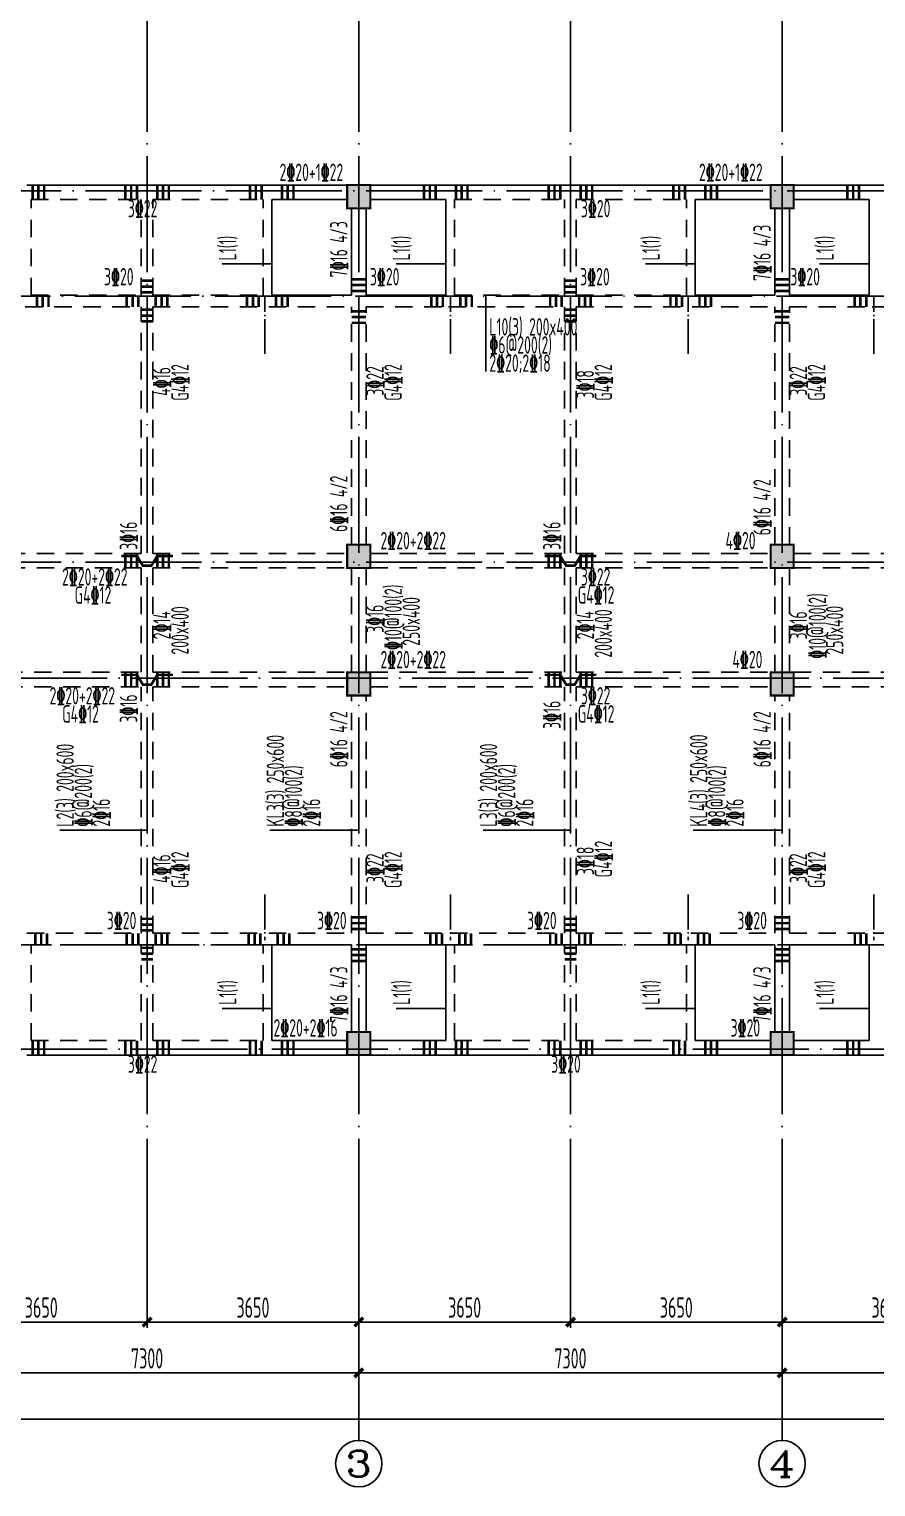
# Model space of a CAD drawing. Extents: x -472319 to -112444, y -516749 to -5704.
# Drawn here: x -204533 to -189933, y -254778 to -229647 of the extents above; entities that cross this region are included whole.
import ezdxf
from ezdxf.enums import TextEntityAlignment as Align

# ---------------------------------------------------------------- set-up
doc = ezdxf.new("R2010")
doc.units = 0
doc.header["$LTSCALE"] = 100
doc.header["$MEASUREMENT"] = 0
for name, pattern in [('3', [5, 3, -2]), ('CENTER', [2, 1.25, -0.25, 0.25, -0.25]), ('DOTE', [2.42, 2, -0.2, 0.02, -0.2])]:
    doc.linetypes.add(name, pattern=pattern)
for name, color, linetype in [('1301', 24, 'Continuous'), ('AXIS', 3, 'Continuous'), ('AXIS_TEXT', 7, 'Continuous'), ('DOTE', 1, 'CENTER'), ('S_BEAM', 4, 'Continuous'), ('S_BEAMDASH', 134, '3'), ('S_BEAMDIMLOCAL', 7, 'Continuous'), ('S_BEAMDIMLOCALVER', 7, 'Continuous'), ('S_BEAMDIMMASS', 2, 'Continuous'), ('S_BEAMDIMMASSVER', 2, 'Continuous'), ('S_CL', 2, 'Continuous'), ('S_SUBBEAMHOOP', 1, 'Continuous')]:
    doc.layers.add(name, color=color, linetype=linetype)
doc.styles.add('_TCH_AXIS', font='COMPLEX', dxfattribs={"bigfont": 'GBCBIG'})
doc.styles.add('COMPLEX', font='COMPLEX')
doc.styles.add('HZ', font='tssdeng.shx', dxfattribs={"width": 0.6, "height": 350, "bigfont": 'a.shx'})
doc.styles.get("Standard").update_dxf_attribs({"font": 'tssdeng.shx', "width": 0.6, "bigfont": 'a.shx'})
doc.dimstyles.new('DIMN', dxfattribs={"dimtxt": 350, "dimasz": 150, "dimexe": 100, "dimexo": 100, "dimgap": 75, "dimtad": 1, "dimdec": 0, "dimzin": 0, "dimdsep": 46, "dimtxsty": 'HZ', "dimblk": 'ARCHTICK', "dimcen": 0.09, "dimdle": 100, "dimclrd": 3, "dimclre": 3, "dimclrt": 7, "dimazin": 2, "dimtfac": 1, "dimtdec": 0, "dimtmove": 2, "dimatfit": 3, "dimldrblk": 'ARCHTICK', "dimfxl": 1, "dimtolj": 1, "dimtzin": 0, "dimarcsym": 0})

# ---------------------------------------------------------------- blocks, each defined once
blk = doc.blocks.new('_ArchTick')
at = {"color": 0, "linetype": 'ByBlock', "const_width": 0.4}
blk.add_lwpolyline([(-0.5, -0.5), (0.5, 0.5)], dxfattribs=at)
blk = doc.blocks.new('*D1539')
at = {"layer": 'AXIS', "color": 3, "lineweight": -2, "transparency": 16777216}
for p, q in [((-206149, -251665), (-206149, -252913)), ((-198849, -251665), (-198849, -252913)), ((-206249, -252813), (-198749, -252813))]:
    blk.add_line(p, q, dxfattribs=at)
at = {"layer": 'Defpoints', "color": 0, "transparency": 16777216}
for p in [(-206149, -251565), (-198849, -251565), (-198849, -252813)]:
    blk.add_point(p, dxfattribs=at)
at = {"layer": 'AXIS', "color": 3, "lineweight": -2, "transparency": 16777216, "xscale": 150, "yscale": 150, "zscale": 150, "rotation": 180}
blk.add_blockref('_ArchTick', (-206149, -252813), dxfattribs=at)
at = {"layer": 'AXIS', "color": 3, "lineweight": -2, "transparency": 16777216, "xscale": 150, "yscale": 150, "zscale": 150}
blk.add_blockref('_ArchTick', (-198849, -252813), dxfattribs=at)
at = {"layer": 'AXIS', "color": 7, "transparency": 16777216, "insert": (-202499, -252563), "char_height": 350, "attachment_point": 5, "style": 'HZ'}
blk.add_mtext('\\A1;7300', dxfattribs=at)
blk = doc.blocks.new('*D1540')
at = {"layer": 'AXIS', "color": 3, "lineweight": -2, "transparency": 16777216}
for p, q in [((-198849, -251665), (-198849, -252913)), ((-191549, -251665), (-191549, -252913)), ((-198949, -252813), (-191449, -252813))]:
    blk.add_line(p, q, dxfattribs=at)
at = {"layer": 'Defpoints', "color": 0, "transparency": 16777216}
for p in [(-198849, -251565), (-191549, -251565), (-191549, -252813)]:
    blk.add_point(p, dxfattribs=at)
at = {"layer": 'AXIS', "color": 3, "lineweight": -2, "transparency": 16777216, "xscale": 150, "yscale": 150, "zscale": 150, "rotation": 180}
blk.add_blockref('_ArchTick', (-198849, -252813), dxfattribs=at)
at = {"layer": 'AXIS', "color": 3, "lineweight": -2, "transparency": 16777216, "xscale": 150, "yscale": 150, "zscale": 150}
blk.add_blockref('_ArchTick', (-191549, -252813), dxfattribs=at)
at = {"layer": 'AXIS', "color": 7, "transparency": 16777216, "insert": (-195199, -252563), "char_height": 350, "attachment_point": 5, "style": 'HZ'}
blk.add_mtext('\\A1;7300', dxfattribs=at)
blk = doc.blocks.new('*D1541')
at = {"layer": 'AXIS', "color": 3, "lineweight": -2, "transparency": 16777216}
for p, q in [((-191549, -251665), (-191549, -252913)), ((-184249, -251665), (-184249, -252913)), ((-191649, -252813), (-184149, -252813))]:
    blk.add_line(p, q, dxfattribs=at)
at = {"layer": 'Defpoints', "color": 0, "transparency": 16777216}
for p in [(-191549, -251565), (-184249, -251565), (-184249, -252813)]:
    blk.add_point(p, dxfattribs=at)
at = {"layer": 'AXIS', "color": 3, "lineweight": -2, "transparency": 16777216, "xscale": 150, "yscale": 150, "zscale": 150, "rotation": 180}
blk.add_blockref('_ArchTick', (-191549, -252813), dxfattribs=at)
at = {"layer": 'AXIS', "color": 3, "lineweight": -2, "transparency": 16777216, "xscale": 150, "yscale": 150, "zscale": 150}
blk.add_blockref('_ArchTick', (-184249, -252813), dxfattribs=at)
at = {"layer": 'AXIS', "color": 7, "transparency": 16777216, "insert": (-187899, -252563), "char_height": 350, "attachment_point": 5, "style": 'HZ'}
blk.add_mtext('\\A1;7300', dxfattribs=at)
blk = doc.blocks.new('*D1547')
at = {"layer": 'AXIS', "color": 3, "lineweight": -2, "transparency": 16777216}
for p, q in [((-209149, -251665), (-209149, -253713)), ((-149349, -251665), (-149349, -253713)), ((-209249, -253613), (-149249, -253613))]:
    blk.add_line(p, q, dxfattribs=at)
at = {"layer": 'Defpoints', "color": 0, "transparency": 16777216}
for p in [(-209149, -251565), (-149349, -251565), (-149349, -253613)]:
    blk.add_point(p, dxfattribs=at)
at = {"layer": 'AXIS', "color": 3, "lineweight": -2, "transparency": 16777216, "xscale": 150, "yscale": 150, "zscale": 150, "rotation": 180}
blk.add_blockref('_ArchTick', (-209149, -253613), dxfattribs=at)
at = {"layer": 'AXIS', "color": 3, "lineweight": -2, "transparency": 16777216, "xscale": 150, "yscale": 150, "zscale": 150}
blk.add_blockref('_ArchTick', (-149349, -253613), dxfattribs=at)
at = {"layer": 'AXIS', "color": 7, "transparency": 16777216, "insert": (-179249, -253363), "char_height": 350, "attachment_point": 5, "style": 'HZ'}
blk.add_mtext('\\A1;59800', dxfattribs=at)
blk = doc.blocks.new('_AXISO')
blk.add_circle((0, 0), 0.5)
at = {"layer": 'AXIS_TEXT', "style": 'COMPLEX', "width": 1.041667}
blk.add_attdef('A', text='', height=0.56, dxfattribs=at).set_placement((-0.25, -0.28), (0.25, -0.28), align=Align.FIT)
blk = doc.blocks.new('*D1788')
at = {"layer": '1301', "color": 3, "lineweight": -2, "transparency": 16777216}
for p, q in [((-202499, -250355), (-202499, -252037)), ((-198849, -250355), (-198849, -252037)), ((-198749, -251937), (-202599, -251937))]:
    blk.add_line(p, q, dxfattribs=at)
at = {"layer": 'Defpoints', "color": 0, "transparency": 16777216}
for p in [(-202499, -250255), (-198849, -250255), (-202499, -251937)]:
    blk.add_point(p, dxfattribs=at)
at = {"layer": '1301', "color": 3, "lineweight": -2, "transparency": 16777216, "xscale": 150, "yscale": 150, "zscale": 150, "rotation": 180}
blk.add_blockref('_ArchTick', (-202499, -251937), dxfattribs=at)
at = {"layer": '1301', "color": 3, "lineweight": -2, "transparency": 16777216, "xscale": 150, "yscale": 150, "zscale": 150}
blk.add_blockref('_ArchTick', (-198849, -251937), dxfattribs=at)
at = {"layer": '1301', "color": 7, "transparency": 16777216, "insert": (-200674, -251687), "char_height": 350, "attachment_point": 5, "style": 'HZ'}
blk.add_mtext('\\A1;3650', dxfattribs=at)
blk = doc.blocks.new('*D1789')
at = {"layer": '1301', "color": 3, "lineweight": -2, "transparency": 16777216}
for p, q in [((-206149, -250355), (-206149, -252037)), ((-202499, -250355), (-202499, -252037)), ((-206249, -251937), (-202399, -251937))]:
    blk.add_line(p, q, dxfattribs=at)
at = {"layer": 'Defpoints', "color": 0, "transparency": 16777216}
for p in [(-206149, -250255), (-202499, -250255), (-202499, -251937)]:
    blk.add_point(p, dxfattribs=at)
at = {"layer": '1301', "color": 3, "lineweight": -2, "transparency": 16777216, "xscale": 150, "yscale": 150, "zscale": 150, "rotation": 180}
blk.add_blockref('_ArchTick', (-206149, -251937), dxfattribs=at)
at = {"layer": '1301', "color": 3, "lineweight": -2, "transparency": 16777216, "xscale": 150, "yscale": 150, "zscale": 150}
blk.add_blockref('_ArchTick', (-202499, -251937), dxfattribs=at)
at = {"layer": '1301', "color": 7, "transparency": 16777216, "insert": (-204324, -251687), "char_height": 350, "attachment_point": 5, "style": 'HZ'}
blk.add_mtext('\\A1;3650', dxfattribs=at)
blk = doc.blocks.new('*D1790')
at = {"layer": '1301', "color": 3, "lineweight": -2, "transparency": 16777216}
for p, q in [((-195199, -250355), (-195199, -252037)), ((-191549, -250355), (-191549, -252037)), ((-191449, -251937), (-195299, -251937))]:
    blk.add_line(p, q, dxfattribs=at)
at = {"layer": 'Defpoints', "color": 0, "transparency": 16777216}
for p in [(-195199, -250255), (-191549, -250255), (-195199, -251937)]:
    blk.add_point(p, dxfattribs=at)
at = {"layer": '1301', "color": 3, "lineweight": -2, "transparency": 16777216, "xscale": 150, "yscale": 150, "zscale": 150, "rotation": 180}
blk.add_blockref('_ArchTick', (-195199, -251937), dxfattribs=at)
at = {"layer": '1301', "color": 3, "lineweight": -2, "transparency": 16777216, "xscale": 150, "yscale": 150, "zscale": 150}
blk.add_blockref('_ArchTick', (-191549, -251937), dxfattribs=at)
at = {"layer": '1301', "color": 7, "transparency": 16777216, "insert": (-193374, -251687), "char_height": 350, "attachment_point": 5, "style": 'HZ'}
blk.add_mtext('\\A1;3650', dxfattribs=at)
blk = doc.blocks.new('*D1791')
at = {"layer": '1301', "color": 3, "lineweight": -2, "transparency": 16777216}
for p, q in [((-198849, -250355), (-198849, -252037)), ((-195199, -250355), (-195199, -252037)), ((-198949, -251937), (-195099, -251937))]:
    blk.add_line(p, q, dxfattribs=at)
at = {"layer": 'Defpoints', "color": 0, "transparency": 16777216}
for p in [(-198849, -250255), (-195199, -250255), (-195199, -251937)]:
    blk.add_point(p, dxfattribs=at)
at = {"layer": '1301', "color": 3, "lineweight": -2, "transparency": 16777216, "xscale": 150, "yscale": 150, "zscale": 150, "rotation": 180}
blk.add_blockref('_ArchTick', (-198849, -251937), dxfattribs=at)
at = {"layer": '1301', "color": 3, "lineweight": -2, "transparency": 16777216, "xscale": 150, "yscale": 150, "zscale": 150}
blk.add_blockref('_ArchTick', (-195199, -251937), dxfattribs=at)
at = {"layer": '1301', "color": 7, "transparency": 16777216, "insert": (-197024, -251687), "char_height": 350, "attachment_point": 5, "style": 'HZ'}
blk.add_mtext('\\A1;3650', dxfattribs=at)
blk = doc.blocks.new('*D1793')
at = {"layer": '1301', "color": 3, "lineweight": -2, "transparency": 16777216}
for p, q in [((-191549, -250355), (-191549, -252037)), ((-187899, -250355), (-187899, -252037)), ((-191649, -251937), (-187799, -251937))]:
    blk.add_line(p, q, dxfattribs=at)
at = {"layer": 'Defpoints', "color": 0, "transparency": 16777216}
for p in [(-191549, -250255), (-187899, -250255), (-187899, -251937)]:
    blk.add_point(p, dxfattribs=at)
at = {"layer": '1301', "color": 3, "lineweight": -2, "transparency": 16777216, "xscale": 150, "yscale": 150, "zscale": 150, "rotation": 180}
blk.add_blockref('_ArchTick', (-191549, -251937), dxfattribs=at)
at = {"layer": '1301', "color": 3, "lineweight": -2, "transparency": 16777216, "xscale": 150, "yscale": 150, "zscale": 150}
blk.add_blockref('_ArchTick', (-187899, -251937), dxfattribs=at)
at = {"layer": '1301', "color": 7, "transparency": 16777216, "insert": (-189724, -251687), "char_height": 350, "attachment_point": 5, "style": 'HZ'}
blk.add_mtext('\\A1;3650', dxfattribs=at)

msp = doc.modelspace()

# ---------------------------------------------------------------- hatches: boundary and pattern name
at = {"layer": 'S_CL'}
h = msp.add_hatch(dxfattribs=at)
h.set_pattern_fill('ANSI31', color=256)
h.set_pattern_definition([(45, (208088.99939, 398805.50098), (-0.088388347648, 0.088388347648), [])])
h.paths.add_polyline_path([(-205949.331, -232834.889), (-205949.331, -232334.889), (-206349.331, -232334.889), (-206349.331, -232834.889)])
h.paths.add_polyline_path([(-205949.331, -238934.89), (-205949.331, -238534.89), (-206349.331, -238534.89), (-206349.331, -238934.89)])
h.paths.add_polyline_path([(-205949.331, -241134.89), (-205949.331, -240734.89), (-206349.331, -240734.89), (-206349.331, -241134.89)])
h.paths.add_polyline_path([(-205949.331, -247334.89), (-205949.331, -246834.89), (-206349.331, -246834.89), (-206349.331, -247334.89)])
h.paths.add_polyline_path([(-208849.331, -232834.889), (-208849.331, -232334.889), (-209249.331, -232334.889), (-209249.331, -232834.889)])
h.paths.add_polyline_path([(-208849.331, -238934.89), (-208849.331, -238534.89), (-209249.331, -238534.89), (-209249.331, -238934.89)])
h.paths.add_polyline_path([(-208849.331, -241134.89), (-208849.331, -240734.89), (-209249.331, -240734.89), (-209249.331, -241134.89)])
h.paths.add_polyline_path([(-208849.331, -247334.89), (-208849.331, -246834.89), (-209249.331, -246834.89), (-209249.331, -247334.89)])
h.paths.add_polyline_path([(-149249.329, -247334.89), (-149249.329, -246834.89), (-149649.329, -246834.89), (-149649.329, -247334.89)])
h.paths.add_polyline_path([(-152149.329, -247334.89), (-152149.329, -246834.89), (-152549.329, -246834.89), (-152549.329, -247334.89)])
h.paths.add_polyline_path([(-159449.329, -247334.89), (-159449.329, -246934.89), (-159849.329, -246934.89), (-159849.329, -247334.89)])
h.paths.add_polyline_path([(-166749.329, -247334.89), (-166749.329, -246934.89), (-167149.329, -246934.89), (-167149.329, -247334.89)])
h.paths.add_polyline_path([(-174049.329, -247334.89), (-174049.329, -246834.89), (-174449.329, -246834.89), (-174449.329, -247334.89)])
h.paths.add_polyline_path([(-184049.331, -247334.89), (-184049.331, -246834.89), (-184449.331, -246834.89), (-184449.331, -247334.89)])
h.paths.add_polyline_path([(-191349.331, -247334.89), (-191349.331, -246934.89), (-191749.331, -246934.89), (-191749.331, -247334.89)])
h.paths.add_polyline_path([(-198649.331, -247334.89), (-198649.331, -246934.89), (-199049.331, -246934.89), (-199049.331, -247334.89)])
h.paths.add_polyline_path([(-149249.329, -232834.889), (-149249.329, -232334.889), (-149649.329, -232334.889), (-149649.329, -232834.889)])
h.paths.add_polyline_path([(-149249.329, -238934.89), (-149249.329, -238534.89), (-149649.329, -238534.89), (-149649.329, -238934.89)])
h.paths.add_polyline_path([(-149249.329, -241134.89), (-149249.329, -240734.89), (-149649.329, -240734.89), (-149649.329, -241134.89)])
h.paths.add_polyline_path([(-152149.329, -232834.889), (-152149.329, -232334.889), (-152549.329, -232334.889), (-152549.329, -232834.889)])
h.paths.add_polyline_path([(-152149.329, -238934.89), (-152149.329, -238534.89), (-152549.329, -238534.89), (-152549.329, -238934.89)])
h.paths.add_polyline_path([(-152149.329, -241134.89), (-152149.329, -240734.89), (-152549.329, -240734.89), (-152549.329, -241134.89)])
h.paths.add_polyline_path([(-159449.329, -232734.889), (-159449.329, -232334.889), (-159849.329, -232334.889), (-159849.329, -232734.889)])
h.paths.add_polyline_path([(-166749.329, -232734.889), (-166749.329, -232334.889), (-167149.329, -232334.889), (-167149.329, -232734.889)])
h.paths.add_polyline_path([(-174049.329, -232734.889), (-174049.329, -232334.889), (-174449.329, -232334.889), (-174449.329, -232734.889)])
h.paths.add_polyline_path([(-177049.329, -232834.889), (-177049.329, -232334.889), (-177449.329, -232334.889), (-177449.329, -232834.889)])
h.paths.add_polyline_path([(-184049.331, -232834.889), (-184049.331, -232334.889), (-184449.331, -232334.889), (-184449.331, -232834.889)])
h.paths.add_polyline_path([(-191349.331, -232734.889), (-191349.331, -232334.889), (-191749.331, -232334.889), (-191749.331, -232734.889)])
h.paths.add_polyline_path([(-198649.331, -232734.889), (-198649.331, -232334.889), (-199049.331, -232334.889), (-199049.331, -232734.889)])
h.paths.add_polyline_path([(-166749.329, -238934.89), (-166749.329, -238534.89), (-167149.329, -238534.89), (-167149.329, -238934.89)])
h.paths.add_polyline_path([(-166749.329, -241134.89), (-166749.329, -240734.89), (-167149.329, -240734.89), (-167149.329, -241134.89)])
h.paths.add_polyline_path([(-174049.329, -238934.89), (-174049.329, -238534.89), (-174449.329, -238534.89), (-174449.329, -238934.89)])
h.paths.add_polyline_path([(-174049.329, -241134.89), (-174049.329, -240734.89), (-174449.329, -240734.89), (-174449.329, -241134.89)])
h.paths.add_polyline_path([(-177049.329, -238934.89), (-177049.329, -238434.89), (-177449.329, -238434.89), (-177449.329, -238934.89)])
h.paths.add_polyline_path([(-184049.331, -238934.89), (-184049.331, -238434.89), (-184449.331, -238434.89), (-184449.331, -238934.89)])
h.paths.add_polyline_path([(-184049.331, -241134.89), (-184049.331, -240734.89), (-184449.331, -240734.89), (-184449.331, -241134.89)])
h.paths.add_polyline_path([(-191349.331, -238934.89), (-191349.331, -238534.89), (-191749.331, -238534.89), (-191749.331, -238934.89)])
h.paths.add_polyline_path([(-191349.331, -241134.89), (-191349.331, -240734.89), (-191749.331, -240734.89), (-191749.331, -241134.89)])
h = msp.add_hatch(dxfattribs=at)
h.set_pattern_fill('ANSI31', color=256)
h.set_pattern_definition([(45, (93544.49969, -3e-11), (-0.08838834765, 0.08838834765), [])])
h.paths.add_polyline_path([(-198649.331, -241134.89), (-198649.331, -240734.89), (-199049.331, -240734.89), (-199049.331, -241134.89)])
h.paths.add_polyline_path([(-198649.331, -238934.89), (-198649.331, -238534.89), (-199049.331, -238534.89), (-199049.331, -238934.89)])

# ---------------------------------------------------------------- linework, layer by layer
at = {"layer": 'AXIS'}
for p, q in [((-198849.329, -251565.282), (-198849.329, -253977.578)), ((-191549.329, -251565.282), (-191549.329, -253977.578))]:
    msp.add_line(p, q, dxfattribs=at)
at = {"layer": 'DOTE', "linetype": 'DOTE', "ltscale": 10}
for p, q in [((-202499.329, -229415.242), (-202499.329, -251565.282)), ((-198849.329, -229415.242), (-198849.329, -251565.282)), ((-195199.329, -229415.242), (-195199.329, -251565.282)), ((-191549.329, -229415.242), (-191549.329, -251565.282)), ((-210823.148, -232434.89), (-147530.518, -232434.89)), ((-206166.83, -234252.389), (-183533.001, -234252.389)), ((-210823.148, -238834.89), (-147530.518, -238834.89)), ((-147530.518, -240834.89), (-210823.148, -240834.89)), ((-206149.329, -245434.892), (-147041.501, -245434.892)), ((-147530.518, -247234.89), (-210823.148, -247234.89))]:
    msp.add_line(p, q, dxfattribs=at)
at = {"layer": 'DOTE', "linetype": 'DOTE', "ltscale": 3}
for p, q in [((-200466.828, -235246.586), (-200466.828, -234252.389)), ((-197266.832, -235246.586), (-197266.832, -234252.389)), ((-193166.828, -235246.586), (-193166.828, -234252.389)), ((-189966.832, -235246.586), (-189966.832, -234252.389)), ((-200466.828, -244568.195), (-200466.828, -245352.39)), ((-197266.832, -244568.195), (-197266.832, -245352.39)), ((-193166.828, -244568.195), (-193166.828, -245352.39)), ((-189966.832, -244568.195), (-189966.832, -245352.39))]:
    msp.add_line(p, q, dxfattribs=at)
at = {"layer": 'S_BEAM'}
for p, q in [((-204574.331, -232334.889), (-202499.331, -232334.889)), ((-202499.331, -232334.889), (-200399.331, -232334.889)), ((-200399.331, -232334.889), (-199049.331, -232334.889)), ((-198649.331, -232334.889), (-197274.331, -232334.889)), ((-197274.331, -232334.889), (-195199.331, -232334.889)), ((-195199.331, -232334.889), (-193099.331, -232334.889)), ((-193099.331, -232334.889), (-191749.331, -232334.889)), ((-191349.331, -232334.889), (-189999.331, -232334.889)), ((-189999.331, -232334.889), (-187899.331, -232334.889)), ((-200349.331, -232584.889), (-199049.331, -232584.889)), ((-200349.331, -234234.889), (-200349.331, -232584.889)), ((-198649.331, -232584.889), (-197349.331, -232584.889)), ((-197349.331, -234234.889), (-197349.331, -232584.889)), ((-193049.331, -232584.889), (-191749.331, -232584.889)), ((-193049.331, -234234.889), (-193049.331, -232584.889)), ((-191349.331, -232584.889), (-190049.331, -232584.889)), ((-190049.331, -234234.889), (-190049.331, -232584.889)), ((-198974.331, -234234.889), (-198974.331, -232734.889)), ((-198724.331, -234234.889), (-198724.331, -232734.889)), ((-191674.331, -234234.889), (-191674.331, -232734.889)), ((-191424.331, -234234.889), (-191424.331, -232734.889)), ((-200349.331, -234234.889), (-198974.331, -234234.889)), ((-198724.331, -234234.889), (-197349.331, -234234.889)), ((-193049.331, -234234.889), (-191674.331, -234234.889)), ((-191424.331, -234234.889), (-190049.331, -234234.889)), ((-200349.331, -245434.891), (-198974.331, -245434.891)), ((-200349.331, -247084.89), (-200349.331, -245434.891)), ((-198974.331, -246934.89), (-198974.331, -245434.891)), ((-198724.331, -246934.89), (-198724.331, -245434.891)), ((-198724.331, -245434.891), (-197349.331, -245434.891)), ((-197349.331, -247084.89), (-197349.331, -245434.891)), ((-193049.331, -245434.891), (-191674.331, -245434.891)), ((-193049.331, -247084.89), (-193049.331, -245434.891)), ((-191674.331, -246934.89), (-191674.331, -245434.891)), ((-191424.331, -246934.89), (-191424.331, -245434.891)), ((-191424.331, -245434.891), (-190049.331, -245434.891)), ((-190049.331, -247084.89), (-190049.331, -245434.891)), ((-200349.331, -247084.89), (-199049.331, -247084.89)), ((-198649.331, -247084.89), (-197349.331, -247084.89)), ((-193049.331, -247084.89), (-191749.331, -247084.89)), ((-191349.331, -247084.89), (-190049.331, -247084.89)), ((-204574.331, -247334.89), (-202499.331, -247334.89)), ((-202499.331, -247334.89), (-200399.331, -247334.89)), ((-200399.331, -247334.89), (-199049.331, -247334.89)), ((-198649.331, -247334.89), (-197274.331, -247334.89)), ((-197274.331, -247334.89), (-195199.331, -247334.89)), ((-195199.331, -247334.89), (-193124.331, -247334.89)), ((-193124.331, -247334.89), (-191749.331, -247334.89)), ((-191349.331, -247334.89), (-189974.331, -247334.89)), ((-189974.331, -247334.89), (-187899.331, -247334.89))]:
    msp.add_line(p, q, dxfattribs=at)
at = {"layer": 'S_BEAMDASH'}
for p, q in [((-204499.331, -232584.889), (-202599.331, -232584.889)), ((-204499.331, -234234.889), (-204499.331, -232584.889)), ((-202599.331, -234234.889), (-202599.331, -232584.889)), ((-202399.331, -232584.889), (-200499.331, -232584.889)), ((-202399.331, -234234.889), (-202399.331, -232584.889)), ((-200499.331, -234234.889), (-200499.331, -232584.889)), ((-197199.331, -232584.889), (-195299.331, -232584.889)), ((-197199.331, -234234.889), (-197199.331, -232584.889)), ((-195299.331, -234234.889), (-195299.331, -232584.889)), ((-195099.331, -232584.889), (-193199.331, -232584.889)), ((-195099.331, -234234.889), (-195099.331, -232584.889)), ((-193199.331, -234234.889), (-193199.331, -232584.889)), ((-204599.331, -234434.889), (-202599.331, -234434.889)), ((-204499.331, -234234.889), (-202599.331, -234234.889)), ((-202599.331, -238684.89), (-202599.331, -234434.889)), ((-202399.331, -234234.889), (-200499.331, -234234.889)), ((-202399.331, -238684.89), (-202399.331, -234434.889)), ((-202399.331, -234434.889), (-200399.331, -234434.889)), ((-200399.331, -234434.889), (-198974.331, -234434.889)), ((-198974.331, -238534.89), (-198974.331, -234434.889)), ((-198724.331, -238534.89), (-198724.331, -234434.889)), ((-198724.331, -234434.889), (-197299.331, -234434.889)), ((-197299.331, -234434.889), (-195299.331, -234434.889)), ((-197199.331, -234234.889), (-195299.331, -234234.889)), ((-195299.331, -238684.89), (-195299.331, -234434.889)), ((-195099.331, -234234.889), (-193199.331, -234234.889)), ((-195099.331, -238684.89), (-195099.331, -234434.889)), ((-195099.331, -234434.889), (-193099.331, -234434.889)), ((-193099.331, -234434.889), (-191674.331, -234434.889)), ((-191674.331, -238534.89), (-191674.331, -234434.889)), ((-191424.331, -238534.89), (-191424.331, -234434.889)), ((-191424.331, -234434.889), (-189999.331, -234434.889)), ((-189999.331, -234434.889), (-187999.331, -234434.889)), ((-205899.331, -238684.89), (-202599.331, -238684.89)), ((-202399.331, -238684.89), (-199049.331, -238684.89)), ((-198649.331, -238684.89), (-195299.331, -238684.89)), ((-195099.331, -238684.89), (-191749.331, -238684.89)), ((-191349.331, -238684.89), (-187999.331, -238684.89)), ((-205899.331, -238934.89), (-202599.331, -238934.89)), ((-202599.331, -240734.89), (-202599.331, -238934.89)), ((-202399.331, -240734.89), (-202399.331, -238934.89)), ((-202399.331, -238934.89), (-199049.331, -238934.89)), ((-198974.331, -240734.89), (-198974.331, -238934.89)), ((-198724.331, -240734.89), (-198724.331, -238934.89)), ((-198649.331, -238934.89), (-195299.331, -238934.89)), ((-195299.331, -240734.89), (-195299.331, -238934.89)), ((-195099.331, -240734.89), (-195099.331, -238934.89)), ((-195099.331, -238934.89), (-191749.331, -238934.89)), ((-191674.331, -240734.89), (-191674.331, -238934.89)), ((-191424.331, -240734.89), (-191424.331, -238934.89)), ((-191349.331, -238934.89), (-187999.331, -238934.89)), ((-205949.331, -240734.89), (-202599.331, -240734.89)), ((-202399.331, -240734.89), (-199049.331, -240734.89)), ((-198649.331, -240734.89), (-195299.331, -240734.89)), ((-195099.331, -240734.89), (-191749.331, -240734.89)), ((-191349.331, -240734.89), (-187999.331, -240734.89)), ((-205949.331, -240984.89), (-202599.331, -240984.89)), ((-202599.331, -245234.891), (-202599.331, -240984.89)), ((-202399.331, -240984.89), (-199049.331, -240984.89)), ((-202399.331, -245234.891), (-202399.331, -240984.89)), ((-198649.331, -240984.89), (-195299.331, -240984.89)), ((-195299.331, -245234.891), (-195299.331, -240984.89)), ((-195099.331, -240984.89), (-191749.331, -240984.89)), ((-195099.331, -245234.891), (-195099.331, -240984.89)), ((-191349.331, -240984.89), (-187999.331, -240984.89)), ((-198974.331, -245234.891), (-198974.331, -241134.89)), ((-198724.331, -245234.891), (-198724.331, -241134.89)), ((-191674.331, -245234.891), (-191674.331, -241134.89)), ((-191424.331, -245234.891), (-191424.331, -241134.89)), ((-204574.331, -245234.891), (-202599.331, -245234.891)), ((-202399.331, -245234.891), (-200399.331, -245234.891)), ((-200399.331, -245234.891), (-198974.331, -245234.891)), ((-198724.331, -245234.891), (-197274.331, -245234.891)), ((-197274.331, -245234.891), (-195299.331, -245234.891)), ((-195099.331, -245234.891), (-193124.331, -245234.891)), ((-193124.331, -245234.891), (-191674.331, -245234.891)), ((-191424.331, -245234.891), (-189974.331, -245234.891)), ((-189974.331, -245234.891), (-187999.331, -245234.891)), ((-204499.331, -245434.891), (-202599.331, -245434.891)), ((-204499.331, -247084.89), (-204499.331, -245434.891)), ((-202599.331, -247084.89), (-202599.331, -245434.891)), ((-202399.331, -247084.89), (-202399.331, -245434.891)), ((-202399.331, -245434.891), (-200499.331, -245434.891)), ((-200499.331, -247084.89), (-200499.331, -245434.891)), ((-197199.331, -245434.891), (-195299.331, -245434.891)), ((-197199.331, -247084.89), (-197199.331, -245434.891)), ((-195299.331, -247084.89), (-195299.331, -245434.891)), ((-195099.331, -247084.89), (-195099.331, -245434.891)), ((-195099.331, -245434.891), (-193199.331, -245434.891)), ((-193199.331, -247084.89), (-193199.331, -245434.891)), ((-204499.331, -247084.89), (-202599.331, -247084.89)), ((-202399.331, -247084.89), (-200499.331, -247084.89)), ((-197199.331, -247084.89), (-195299.331, -247084.89)), ((-195099.331, -247084.89), (-193199.331, -247084.89))]:
    msp.add_line(p, q, dxfattribs=at)
at = {"layer": 'S_BEAMDIMMASS'}
msp.add_line((-196659.331, -234234.89), (-196659.331, -235548.5), dxfattribs=at)
at = {"layer": 'S_BEAMDIMMASSVER'}
for p, q in [((-200349.331, -233694.89), (-201205.581, -233694.89)), ((-197349.331, -233694.89), (-198205.581, -233694.89)), ((-193049.331, -233694.89), (-193905.581, -233694.89)), ((-190049.331, -233694.89), (-190905.581, -233694.89)), ((-202499.331, -243456.391), (-204005.581, -243456.391)), ((-198849.331, -243456.391), (-200380.581, -243456.391)), ((-195199.331, -243456.391), (-196705.581, -243456.391)), ((-191549.331, -243456.391), (-193080.581, -243456.391)), ((-200349.331, -246528.391), (-201205.581, -246528.391)), ((-197349.331, -246528.391), (-198205.581, -246528.391)), ((-193049.331, -246528.391), (-193905.581, -246528.391)), ((-190049.331, -246528.391), (-190905.581, -246528.391))]:
    msp.add_line(p, q, dxfattribs=at)
at = {"layer": 'S_CL', "const_width": 35}
for points in [[(-198649.331, -232734.889), (-198649.331, -232334.889), (-199049.331, -232334.889), (-199049.331, -232734.889)], [(-191349.331, -232734.889), (-191349.331, -232334.889), (-191749.331, -232334.889), (-191749.331, -232734.889)], [(-198649.331, -238934.89), (-198649.331, -238534.89), (-199049.331, -238534.89), (-199049.331, -238934.89)], [(-191349.331, -238934.89), (-191349.331, -238534.89), (-191749.331, -238534.89), (-191749.331, -238934.89)], [(-198649.331, -241134.89), (-198649.331, -240734.89), (-199049.331, -240734.89), (-199049.331, -241134.89)], [(-191349.331, -241134.89), (-191349.331, -240734.89), (-191749.331, -240734.89), (-191749.331, -241134.89)], [(-198649.331, -247334.89), (-198649.331, -246934.89), (-199049.331, -246934.89), (-199049.331, -247334.89)], [(-191349.331, -247334.89), (-191349.331, -246934.89), (-191749.331, -246934.89), (-191749.331, -247334.89)]]:
    msp.add_lwpolyline(points, close=True, dxfattribs=at)
at = {"layer": 'S_SUBBEAMHOOP', "const_width": 44.9}
for points in [[(-204474.331, -232334.89), (-204474.331, -232584.89)], [(-204374.331, -232334.89), (-204374.331, -232584.89)], [(-204274.331, -232334.89), (-204274.331, -232584.89)], [(-202874.331, -232334.89), (-202874.331, -232584.89)], [(-202774.331, -232334.89), (-202774.331, -232584.89)], [(-202674.331, -232334.89), (-202674.331, -232584.89)], [(-202324.331, -232334.89), (-202324.331, -232584.89)], [(-202224.331, -232334.89), (-202224.331, -232584.89)], [(-202124.331, -232334.89), (-202124.331, -232584.89)], [(-200724.331, -232334.89), (-200724.331, -232584.89)], [(-200624.331, -232334.89), (-200624.331, -232584.89)], [(-200524.331, -232334.89), (-200524.331, -232584.89)], [(-200174.331, -232334.89), (-200174.331, -232584.89)], [(-200074.331, -232334.89), (-200074.331, -232584.89)], [(-199974.331, -232334.89), (-199974.331, -232584.89)], [(-197724.331, -232334.89), (-197724.331, -232584.89)], [(-197624.331, -232334.89), (-197624.331, -232584.89)], [(-197524.331, -232334.89), (-197524.331, -232584.89)], [(-197174.331, -232334.89), (-197174.331, -232584.89)], [(-197074.331, -232334.89), (-197074.331, -232584.89)], [(-196974.331, -232334.89), (-196974.331, -232584.89)], [(-195574.331, -232334.89), (-195574.331, -232584.89)], [(-195474.331, -232334.89), (-195474.331, -232584.89)], [(-195374.331, -232334.89), (-195374.331, -232584.89)], [(-195024.331, -232334.89), (-195024.331, -232584.89)], [(-194924.331, -232334.89), (-194924.331, -232584.89)], [(-194824.331, -232334.89), (-194824.331, -232584.89)], [(-193424.331, -232334.89), (-193424.331, -232584.89)], [(-193324.331, -232334.89), (-193324.331, -232584.89)], [(-193224.331, -232334.89), (-193224.331, -232584.89)], [(-192874.331, -232334.89), (-192874.331, -232584.89)], [(-192774.331, -232334.89), (-192774.331, -232584.89)], [(-192674.331, -232334.89), (-192674.331, -232584.89)], [(-190424.331, -232334.89), (-190424.331, -232584.89)], [(-190324.331, -232334.89), (-190324.331, -232584.89)], [(-190224.331, -232334.89), (-190224.331, -232584.89)], [(-202599.331, -233984.889), (-202399.331, -233984.889)], [(-198974.331, -233959.889), (-198724.331, -233959.889)], [(-195299.331, -233984.889), (-195099.331, -233984.889)], [(-191674.331, -233959.889), (-191424.331, -233959.889)], [(-204399.331, -234234.881), (-204399.331, -234434.881)], [(-204299.331, -234234.881), (-204299.331, -234434.881)], [(-204199.331, -234234.881), (-204199.331, -234434.881)], [(-202849.331, -234234.889), (-202849.331, -234434.889)], [(-202749.331, -234234.889), (-202749.331, -234434.889)], [(-202649.331, -234234.889), (-202649.331, -234434.889)], [(-202599.331, -234084.889), (-202399.331, -234084.889)], [(-202599.331, -234184.889), (-202399.331, -234184.889)], [(-202349.331, -234234.889), (-202349.331, -234434.889)], [(-202249.331, -234234.889), (-202249.331, -234434.889)], [(-202149.331, -234234.889), (-202149.331, -234434.889)], [(-200774.5, -234234.889), (-200774.5, -234434.889)], [(-200674.5, -234234.889), (-200674.5, -234434.889)], [(-200574.5, -234234.889), (-200574.5, -234434.889)], [(-200274.5, -234234.889), (-200274.5, -234434.889)], [(-200174.5, -234234.889), (-200174.5, -234434.889)], [(-200074.5, -234234.889), (-200074.5, -234434.889)], [(-198974.331, -234059.889), (-198724.331, -234059.889)], [(-198974.331, -234159.889), (-198724.331, -234159.889)], [(-197599.331, -234234.881), (-197599.331, -234434.881)], [(-197499.331, -234234.881), (-197499.331, -234434.881)], [(-197399.331, -234234.881), (-197399.331, -234434.881)], [(-197099.331, -234234.881), (-197099.331, -234434.881)], [(-196999.331, -234234.881), (-196999.331, -234434.881)], [(-196899.331, -234234.881), (-196899.331, -234434.881)], [(-195549.331, -234234.889), (-195549.331, -234434.889)], [(-195449.331, -234234.889), (-195449.331, -234434.889)], [(-195349.331, -234234.889), (-195349.331, -234434.889)], [(-195299.331, -234084.889), (-195099.331, -234084.889)], [(-195299.331, -234184.889), (-195099.331, -234184.889)], [(-195049.331, -234234.889), (-195049.331, -234434.889)], [(-194949.331, -234234.889), (-194949.331, -234434.889)], [(-194849.331, -234234.889), (-194849.331, -234434.889)], [(-193474.5, -234234.889), (-193474.5, -234434.889)], [(-193374.5, -234234.889), (-193374.5, -234434.889)], [(-193274.5, -234234.889), (-193274.5, -234434.889)], [(-192974.5, -234234.889), (-192974.5, -234434.889)], [(-192874.5, -234234.889), (-192874.5, -234434.889)], [(-192774.5, -234234.889), (-192774.5, -234434.889)], [(-191674.331, -234059.889), (-191424.331, -234059.889)], [(-191674.331, -234159.889), (-191424.331, -234159.889)], [(-190299.331, -234234.881), (-190299.331, -234434.881)], [(-190199.331, -234234.881), (-190199.331, -234434.881)], [(-190099.331, -234234.881), (-190099.331, -234434.881)], [(-202599.331, -234484.889), (-202399.331, -234484.889)], [(-195299.331, -234484.889), (-195099.331, -234484.889)], [(-202599.331, -234584.889), (-202399.331, -234584.889)], [(-202599.331, -234684.889), (-202399.331, -234684.889)], [(-198974.331, -234509.889), (-198724.331, -234509.889)], [(-198974.331, -234609.889), (-198724.331, -234609.889)], [(-198974.331, -234709.889), (-198724.331, -234709.889)], [(-195299.331, -234584.889), (-195099.331, -234584.889)], [(-195299.331, -234684.889), (-195099.331, -234684.889)], [(-191674.331, -234509.889), (-191424.331, -234509.889)], [(-191674.331, -234609.889), (-191424.331, -234609.889)], [(-191674.331, -234709.889), (-191424.331, -234709.889)], [(-202945, -238729.5), (-202674.331, -238729.5), (-202572.5, -238897), (-202426.158, -238897), (-202324.327, -238729.5), (-202053.658, -238729.5)], [(-202874.331, -238684.891), (-202874.331, -238934.891)], [(-202774.331, -238684.891), (-202774.331, -238934.891)], [(-202674.331, -238684.891), (-202674.331, -238934.891)], [(-202324.331, -238684.891), (-202324.331, -238934.891)], [(-202224.331, -238684.891), (-202224.331, -238934.891)], [(-202124.331, -238684.891), (-202124.331, -238934.891)], [(-195645, -238729.5), (-195374.331, -238729.5), (-195272.5, -238897), (-195126.158, -238897), (-195024.327, -238729.5), (-194753.658, -238729.5)], [(-195574.331, -238684.891), (-195574.331, -238934.891)], [(-195474.331, -238684.891), (-195474.331, -238934.891)], [(-195374.331, -238684.891), (-195374.331, -238934.891)], [(-195024.331, -238684.891), (-195024.331, -238934.891)], [(-194924.331, -238684.891), (-194924.331, -238934.891)], [(-194824.331, -238684.891), (-194824.331, -238934.891)], [(-202874.331, -240734.891), (-202874.331, -240984.891)], [(-202774.331, -240734.891), (-202774.331, -240984.891)], [(-202674.331, -240734.891), (-202674.331, -240984.891)], [(-202324.331, -240734.891), (-202324.331, -240984.891)], [(-202224.331, -240734.891), (-202224.331, -240984.891)], [(-202124.331, -240734.891), (-202124.331, -240984.891)], [(-195574.331, -240734.891), (-195574.331, -240984.891)], [(-195474.331, -240734.891), (-195474.331, -240984.891)], [(-195374.331, -240734.891), (-195374.331, -240984.891)], [(-195024.331, -240734.891), (-195024.331, -240984.891)], [(-194924.331, -240734.891), (-194924.331, -240984.891)], [(-194824.331, -240734.891), (-194824.331, -240984.891)], [(-202945, -240779), (-202674.331, -240779), (-202572.5, -240946.5), (-202426.158, -240946.5), (-202324.327, -240779), (-202053.658, -240779)], [(-195645, -240779), (-195374.331, -240779), (-195272.5, -240946.5), (-195126.158, -240946.5), (-195024.327, -240779), (-194753.658, -240779)], [(-202599.331, -244984.891), (-202399.331, -244984.891)], [(-198974.331, -244959.891), (-198724.331, -244959.891)], [(-195299.331, -244984.891), (-195099.331, -244984.891)], [(-191674.331, -244959.891), (-191424.331, -244959.891)], [(-204426, -245234.892), (-204426, -245434.892)], [(-204326, -245234.892), (-204326, -245434.892)], [(-204226, -245234.892), (-204226, -245434.892)], [(-202849.331, -245234.891), (-202849.331, -245434.891)], [(-202749.331, -245234.891), (-202749.331, -245434.891)], [(-202649.331, -245234.891), (-202649.331, -245434.891)], [(-202599.331, -245084.891), (-202399.331, -245084.891)], [(-202599.331, -245184.891), (-202399.331, -245184.891)], [(-202349.331, -245234.891), (-202349.331, -245434.891)], [(-202249.331, -245234.891), (-202249.331, -245434.891)], [(-202149.331, -245234.891), (-202149.331, -245434.891)], [(-200746, -245234.892), (-200746, -245434.892)], [(-200646, -245234.892), (-200646, -245434.892)], [(-200546, -245234.892), (-200546, -245434.892)], [(-200246, -245234.892), (-200246, -245434.892)], [(-200146, -245234.892), (-200146, -245434.892)], [(-200046, -245234.892), (-200046, -245434.892)], [(-198974.331, -245059.891), (-198724.331, -245059.891)], [(-198974.331, -245159.891), (-198724.331, -245159.891)], [(-197613.5, -245234.892), (-197613.5, -245434.892)], [(-197513.5, -245234.892), (-197513.5, -245434.892)], [(-197413.5, -245234.892), (-197413.5, -245434.892)], [(-197113.5, -245234.892), (-197113.5, -245434.892)], [(-197013.5, -245234.892), (-197013.5, -245434.892)], [(-196913.5, -245234.892), (-196913.5, -245434.892)], [(-195549.331, -245234.891), (-195549.331, -245434.891)], [(-195449.331, -245234.891), (-195449.331, -245434.891)], [(-195349.331, -245234.891), (-195349.331, -245434.891)], [(-195299.331, -245084.891), (-195099.331, -245084.891)], [(-195299.331, -245184.891), (-195099.331, -245184.891)], [(-195049.331, -245234.891), (-195049.331, -245434.891)], [(-194949.331, -245234.891), (-194949.331, -245434.891)], [(-194849.331, -245234.891), (-194849.331, -245434.891)], [(-193498.5, -245234.892), (-193498.5, -245434.892)], [(-193398.5, -245234.892), (-193398.5, -245434.892)], [(-193298.5, -245234.892), (-193298.5, -245434.892)], [(-192998.5, -245234.892), (-192998.5, -245434.892)], [(-192898.5, -245234.892), (-192898.5, -245434.892)], [(-192798.5, -245234.892), (-192798.5, -245434.892)], [(-191674.331, -245059.891), (-191424.331, -245059.891)], [(-191674.331, -245159.891), (-191424.331, -245159.891)], [(-190295, -245234.892), (-190295, -245434.892)], [(-190195, -245234.892), (-190195, -245434.892)], [(-190095, -245234.892), (-190095, -245434.892)], [(-202599.331, -245484.891), (-202399.331, -245484.891)], [(-198974.331, -245509.891), (-198724.331, -245509.891)], [(-195299.331, -245484.891), (-195099.331, -245484.891)], [(-191674.331, -245509.891), (-191424.331, -245509.891)], [(-202599.331, -245584.891), (-202399.331, -245584.891)], [(-202599.331, -245684.891), (-202399.331, -245684.891)], [(-198974.331, -245609.891), (-198724.331, -245609.891)], [(-198974.331, -245709.891), (-198724.331, -245709.891)], [(-195299.331, -245584.891), (-195099.331, -245584.891)], [(-195299.331, -245684.891), (-195099.331, -245684.891)], [(-191674.331, -245609.891), (-191424.331, -245609.891)], [(-191674.331, -245709.891), (-191424.331, -245709.891)], [(-204474.331, -247084.891), (-204474.331, -247334.891)], [(-204374.331, -247084.891), (-204374.331, -247334.891)], [(-204274.331, -247084.891), (-204274.331, -247334.891)], [(-202874.331, -247084.891), (-202874.331, -247334.891)], [(-202774.331, -247084.891), (-202774.331, -247334.891)], [(-202674.331, -247084.891), (-202674.331, -247334.891)], [(-202324.331, -247084.891), (-202324.331, -247334.891)], [(-202224.331, -247084.891), (-202224.331, -247334.891)], [(-202124.331, -247084.891), (-202124.331, -247334.891)], [(-200724.331, -247084.891), (-200724.331, -247334.891)], [(-200624.331, -247084.891), (-200624.331, -247334.891)], [(-200524.331, -247084.891), (-200524.331, -247334.891)], [(-200174.331, -247084.891), (-200174.331, -247334.891)], [(-200074.331, -247084.891), (-200074.331, -247334.891)], [(-199974.331, -247084.891), (-199974.331, -247334.891)], [(-197724.331, -247084.891), (-197724.331, -247334.891)], [(-197624.331, -247084.891), (-197624.331, -247334.891)], [(-197524.331, -247084.891), (-197524.331, -247334.891)], [(-197174.331, -247084.891), (-197174.331, -247334.891)], [(-197074.331, -247084.891), (-197074.331, -247334.891)], [(-196974.331, -247084.891), (-196974.331, -247334.891)], [(-195574.331, -247084.891), (-195574.331, -247334.891)], [(-195474.331, -247084.891), (-195474.331, -247334.891)], [(-195374.331, -247084.891), (-195374.331, -247334.891)], [(-195024.331, -247084.891), (-195024.331, -247334.891)], [(-194924.331, -247084.891), (-194924.331, -247334.891)], [(-194824.331, -247084.891), (-194824.331, -247334.891)], [(-193424.331, -247084.891), (-193424.331, -247334.891)], [(-193324.331, -247084.891), (-193324.331, -247334.891)], [(-193224.331, -247084.891), (-193224.331, -247334.891)], [(-192874.331, -247084.891), (-192874.331, -247334.891)], [(-192774.331, -247084.891), (-192774.331, -247334.891)], [(-192674.331, -247084.891), (-192674.331, -247334.891)], [(-190424.331, -247084.891), (-190424.331, -247334.891)], [(-190324.331, -247084.891), (-190324.331, -247334.891)], [(-190224.331, -247084.891), (-190224.331, -247334.891)]]:
    msp.add_lwpolyline(points, dxfattribs=at)

# ---------------------------------------------------------------- block references
at = {"layer": 'AXIS'}
ref = msp.add_blockref('_AXISO', (-198849.329, -254377.578), dxfattribs=dict(at, xscale=800, yscale=800, zscale=800))
ref.add_attrib('A', '3', dxfattribs={"layer": 'AXIS_TEXT', "height": 452.548, "style": '_TCH_AXIS', "width": 1.5}).set_placement((-199075.603, -254603.852), (-198623.055, -254603.852), align=Align.FIT)
ref = msp.add_blockref('_AXISO', (-191549.329, -254377.578), dxfattribs=dict(at, xscale=800, yscale=800, zscale=800))
ref.add_attrib('A', '4', dxfattribs={"layer": 'AXIS_TEXT', "height": 452.548, "style": '_TCH_AXIS', "width": 1.3125}).set_placement((-191775.603, -254603.852), (-191323.055, -254603.852), align=Align.FIT)

# ---------------------------------------------------------------- texts
at = {"layer": 'S_BEAMDIMLOCAL', "width": 0.6}
for s, p in [('2\x8420+1\x8422', (-200215.581, -232264.89)), ('2\x8420+1\x8422', (-192983.581, -232264.89)), ('3\x8422', (-202831.831, -232889.89)), ('3\x8420', (-195020, -232889.89)), ('3\x8420', (-203242.081, -234064.89)), ('3\x8420', (-198657.581, -234064.89)), ('3\x8420', (-195032.081, -234064.89)), ('3\x8420', (-191407.081, -234064.89)), ('2\x8420+2\x8422', (-198475.25, -238614.891)), ('4\x8420', (-192525.581, -238614.891)), ('2\x8420+2\x8422', (-203965.331, -239239.891)), ('3\x8422', (-195020.331, -239239.891)), ('G4\x8412', (-203748.331, -239552.391)), ('G4\x8412', (-195073.331, -239552.391)), ('2\x8420+2\x8422', (-198475.25, -240664.891)), ('4\x8420', (-192407.081, -240664.891)), ('2\x8420+2\x8422', (-204180.331, -241289.891)), ('3\x8422', (-195020.331, -241289.891)), ('G4\x8412', (-203963.331, -241602.391)), ('G4\x8412', (-195073.331, -241602.391)), ('3\x8420', (-203194.581, -245164.391)), ('3\x8420', (-199568.581, -245164.391)), ('3\x8420', (-195947.581, -245164.391)), ('3\x8420', (-192321.081, -245164.391)), ('2%%13220+2%%13216', (-200319.581, -247014.891)), ('3\x8420', (-192438.081, -247014.891)), ('3\x8422', (-202831.831, -247639.891)), ('3\x8420', (-195531.831, -247639.891))]:
    msp.add_text(s, height=300, dxfattribs=at).set_placement(p)
at = {"layer": 'S_BEAMDIMLOCALVER', "width": 0.6}
for s, p in [('7\x8416 4/3', (-199044.331, -233925.64)), ('7\x8416 4/3', (-191744.331, -233987.14)), ('G4\x8412', (-201781.831, -236054.89)), ('3\x8422', (-198419.331, -235967.39)), ('G4\x8412', (-198106.831, -236054.89)), ('G4\x8412', (-194481.831, -236054.89)), ('3\x8422', (-191119.331, -235967.39)), ('G4\x8412', (-190806.831, -236054.89)), ('4\x8416', (-202094.331, -235967.39)), ('3\x8418', (-194794.331, -236015.89)), ('6\x8416 4/2', (-199044.331, -238313.641)), ('6\x8416 4/2', (-191744.331, -238373.641)), ('3\x8416', (-202669.331, -238623.641)), ('3\x8416', (-195369.331, -238623.641)), ('\x8410@100(2)', (-198106.831, -240350.391)), ('250x400', (-197794.331, -240278.891)), ('\x8410@100(2)', (-190792.831, -240501.391)), ('2\x8414', (-202094.331, -240167.391)), ('200x400', (-201781.831, -240429.891)), ('3\x8416', (-198419.331, -240054.891)), ('2\x8414', (-194794.331, -240167.391)), ('200x400', (-194481.831, -240482.891)), ('3\x8416', (-191119.331, -240169.891)), ('250x400', (-190494.331, -240429.891)), ('3\x8416', (-202669.331, -241602.641)), ('3\x8416', (-195369.331, -241711.141)), ('6\x8416 4/2', (-199044.331, -242374.641)), ('6\x8416 4/2', (-191744.331, -242374.641)), ('3\x8418', (-194794.331, -244231.89)), ('G4\x8412', (-194481.831, -244270.89)), ('4\x8416', (-202094.331, -244367.391)), ('G4\x8412', (-201781.831, -244454.891)), ('3\x8422', (-198419.331, -244367.391)), ('G4\x8412', (-198106.831, -244454.891)), ('3\x8422', (-191119.331, -244367.391)), ('G4\x8412', (-190806.831, -244454.891)), ('7\x8416 4/3', (-199044.331, -246773.641)), ('7\x8416 4/3', (-191744.331, -246773.641))]:
    msp.add_text(s, height=300, rotation=90, dxfattribs=at).set_placement(p)
at = {"layer": 'S_BEAMDIMMASS', "width": 0.6}
for s, p in [('L10(3) 200x400', (-196598.081, -234929.228)), ('\x846@200(2)', (-196598.081, -235241.728)), ('2\x8420;2\x8418', (-196598.081, -235554.228))]:
    msp.add_text(s, height=300, dxfattribs=at).set_placement(p)
at = {"layer": 'S_BEAMDIMMASSVER', "width": 0.6}
for s, p in [('L1(1)', (-200963.081, -233633.64)), ('L1(1)', (-197963.081, -233633.64)), ('L1(1)', (-193663.081, -233633.64)), ('L1(1)', (-190663.081, -233633.64)), ('L2(3) 200x600', (-203763.081, -243395.141)), ('KL3(3) 250x600', (-200138.081, -243395.141)), ('L3(3) 200x600', (-196463.081, -243395.141)), ('KL4(3) 250x600', (-192838.081, -243395.141)), ('\x846@200(2)', (-203450.581, -243395.141)), ('\x848@100(2)', (-199825.581, -243395.141)), ('\x846@200(2)', (-196150.581, -243395.141)), ('\x848@100(2)', (-192525.581, -243395.141)), ('2\x8416', (-203138.081, -243395.141)), ('2\x8416', (-199513.081, -243395.141)), ('2\x8416', (-195838.081, -243395.141)), ('2\x8416', (-192213.081, -243395.141)), ('L1(1)', (-200963.081, -246467.141)), ('L1(1)', (-197963.081, -246467.141)), ('L1(1)', (-193663.081, -246467.141)), ('L1(1)', (-190663.081, -246467.141))]:
    msp.add_text(s, height=300, rotation=90, dxfattribs=at).set_placement(p)

# ---------------------------------------------------------------- dimensions: what is measured, and where the dimension line sits
at = {"layer": '1301', "color": 7}
for base, p1, p2, picture, middle in [((-202499.329, -251936.781), (-206149.329, -250254.539), (-202499.329, -250254.539), '*D1789', (-204324.329, -251686.781)), ((-195199.329, -251936.781), (-198849.329, -250254.539), (-195199.329, -250254.539), '*D1791', (-197024.329, -251686.781)), ((-187899.329, -251936.781), (-191549.329, -250254.539), (-187899.329, -250254.539), '*D1793', (-189724.329, -251686.781))]:
    dim = msp.add_linear_dim(base=base, p1=p1, p2=p2, angle=180, dimstyle='DIMN', override={"dimfxl": 100}, dxfattribs=at)
    dim.commit()
    dim.dimension.update_dxf_attribs({"geometry": picture, "text_midpoint": middle})
for base, p1, p2, picture, middle in [((-202499.329, -251936.781), (-198849.329, -250254.539), (-202499.329, -250254.539), '*D1788', (-200674.329, -251686.781)), ((-195199.329, -251936.781), (-191549.329, -250254.539), (-195199.329, -250254.539), '*D1790', (-193374.329, -251686.781))]:
    dim = msp.add_linear_dim(base=base, p1=p1, p2=p2, dimstyle='DIMN', override={"dimfxl": 100}, dxfattribs=at)
    dim.commit()
    dim.dimension.update_dxf_attribs({"geometry": picture, "text_midpoint": middle})
at = {"layer": 'AXIS'}
for p1, p2, distance, picture, middle in [((-209149.329, -251565.282), (-149349.329, -251565.282), -2048, '*D1547', (-179249.329, -253363.282)), ((-206149.329, -251565.282), (-198849.329, -251565.282), -1248, '*D1539', (-202499.329, -252563.282)), ((-198849.329, -251565.282), (-191549.329, -251565.282), -1248, '*D1540', (-195199.329, -252563.282)), ((-191549.329, -251565.282), (-184249.329, -251565.282), -1248, '*D1541', (-187899.329, -252563.282))]:
    dim = msp.add_aligned_dim(p1=p1, p2=p2, distance=distance, dimstyle='DIMN', dxfattribs=at)
    dim.commit()
    dim.dimension.update_dxf_attribs({"geometry": picture, "text_midpoint": middle})

doc.saveas('drawing.dxf')
